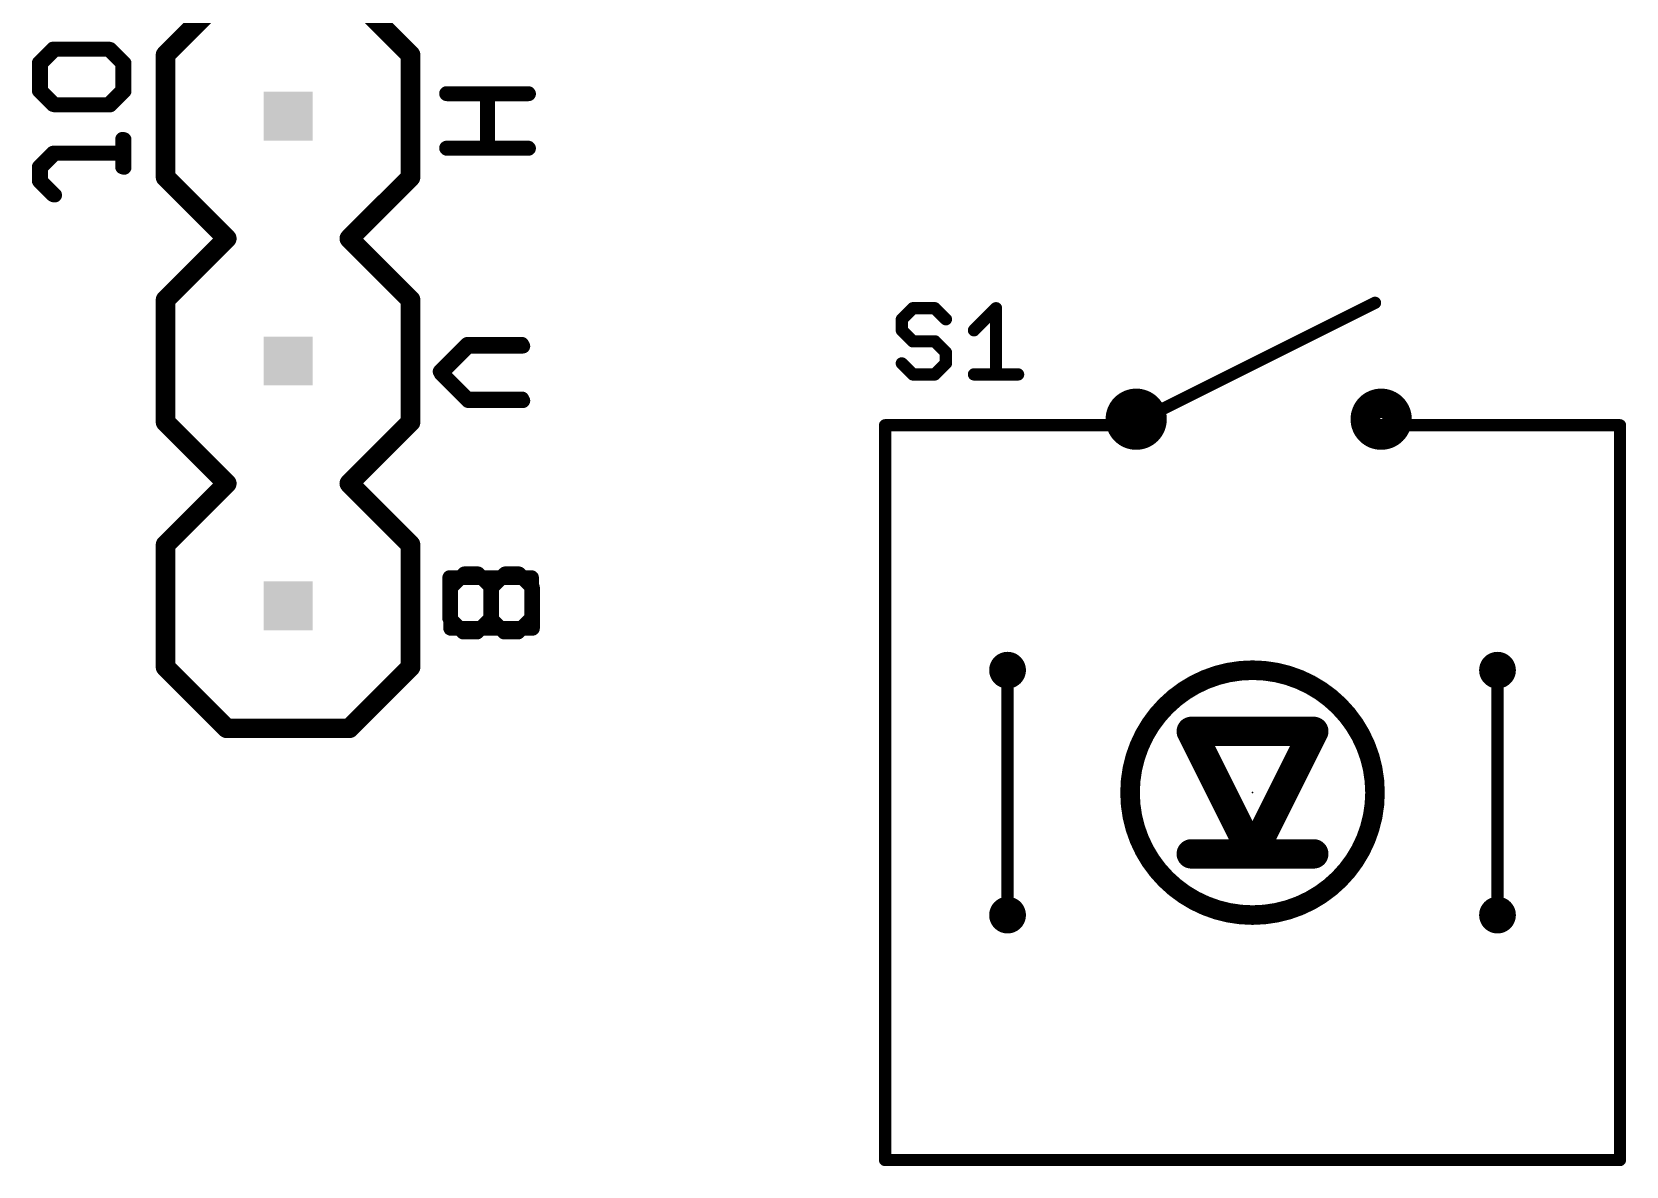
# Model space of a CAD drawing. Extents: x 0 to 100, y 1 to 103.
# Drawn here: x 0.34 to 16.87, y 71.13 to 82.89 of the extents above; entities that cross this region are included whole.
import ezdxf

# ---------------------------------------------------------------- set-up
doc = ezdxf.new("R2010")
doc.units = 0
for name, color, linetype in [('21', 253, 'CONTINUOUS'), ('22', 253, 'CONTINUOUS'), ('23', 7, 'CONTINUOUS'), ('25', 253, 'CONTINUOUS'), ('26', 253, 'CONTINUOUS'), ('27', 253, 'CONTINUOUS'), ('28', 253, 'CONTINUOUS'), ('52', 253, 'CONTINUOUS')]:
    doc.layers.add(name, color=color, linetype=linetype)

# ---------------------------------------------------------------- blocks, each defined once
blk = doc.blocks.new('RECT')
blk.add_solid([(-0.5, -0.5), (0.5, -0.5), (-0.5, 0.5), (0.5, 0.5)])

msp = doc.modelspace()

# ---------------------------------------------------------------- linework, layer by layer
at = {"layer": '21'}
for points, const_width in [([(11.73, 78.81), (14.27, 80.08)], 0.127), ([(9.19, 78.81), (9.19, 71.19)], 0.127), ([(9.19, 78.81), (11.73, 78.81)], 0.127), ([(14.27, 78.81), (16.81, 78.81)], 0.127), ([(16.81, 71.19), (16.81, 78.81)], 0.127), ([(10.46, 76.27), (10.46, 73.73)], 0.127), ([(15.54, 76.27), (15.54, 73.73)], 0.127), ([(13.635, 75.635), (12.365, 75.635)], 0.3048), ([(12.365, 75.635), (13, 74.365)], 0.3048), ([(13, 74.365), (13.635, 75.635)], 0.3048), ([(13, 74.365), (12.365, 74.365)], 0.3048), ([(13.635, 74.365), (13, 74.365)], 0.3048), ([(16.81, 71.19), (9.19, 71.19)], 0.127)]:
    msp.add_lwpolyline(points, dxfattribs=dict(at, const_width=const_width))
for points, const_width in [([(14.2842, 80.0516, 1), (14.2558, 80.1084)], 0.0635), ([(11.794, 78.7206, 1), (11.794, 79.0254, 1), (11.794, 78.7206)], 0.3302), ([(14.334, 78.7206, 1), (14.334, 79.0254, 1), (14.334, 78.7206)], 0.3302), ([(9.19, 78.8418, 1), (9.19, 78.7782)], 0.0635), ([(9.2218, 78.81, 1), (9.1583, 78.81)], 0.0635), ([(11.7158, 78.8384, 1), (11.7442, 78.7816)], 0.0635), ([(11.73, 78.7782, 1), (11.73, 78.8418)], 0.0635), ([(14.27, 78.8418, 1), (14.27, 78.7782)], 0.0635), ([(16.8418, 78.81, 1), (16.7783, 78.81)], 0.0635), ([(16.81, 78.7782, 1), (16.81, 78.8418)], 0.0635), ([(10.46, 76.143, 1), (10.46, 76.397, 1), (10.46, 76.143)], 0.127), ([(13, 73.73, 1), (13, 76.27, 1), (13, 73.73)], 0.2032), ([(15.54, 76.143, 1), (15.54, 76.397, 1), (15.54, 76.143)], 0.127), ([(10.4918, 76.27, 1), (10.4283, 76.27)], 0.0635), ([(15.5718, 76.27, 1), (15.5083, 76.27)], 0.0635), ([(12.365, 75.7112, 1), (12.365, 75.5588)], 0.1524), ([(12.4332, 75.6691, 1), (12.2968, 75.6009)], 0.1524), ([(13.7032, 75.6009, 1), (13.5668, 75.6691)], 0.1524), ([(13.635, 75.5588, 1), (13.635, 75.7112)], 0.1524), ([(12.365, 74.4412, 1), (12.365, 74.2888)], 0.1524), ([(13, 74.4412, 1), (13, 74.2888)], 0.1524), ([(12.9318, 74.3991, 1), (13.0682, 74.3309)], 0.1524), ([(12.9318, 74.3309, 1), (13.0682, 74.3991)], 0.1524), ([(13, 74.2888, 1), (13, 74.4412)], 0.1524), ([(13.635, 74.2888, 1), (13.635, 74.4412)], 0.1524), ([(10.46, 73.603, 1), (10.46, 73.857, 1), (10.46, 73.603)], 0.127), ([(15.54, 73.603, 1), (15.54, 73.857, 1), (15.54, 73.603)], 0.127), ([(10.4283, 73.73, 1), (10.4918, 73.73)], 0.0635), ([(15.5083, 73.73, 1), (15.5718, 73.73)], 0.0635), ([(9.19, 71.2218, 1), (9.19, 71.1582)], 0.0635), ([(16.81, 71.1582, 1), (16.81, 71.2218)], 0.0635), ([(9.1583, 71.19, 1), (9.2218, 71.19)], 0.0635), ([(16.7783, 71.19, 1), (16.8418, 71.19)], 0.0635)]:
    msp.add_lwpolyline(points, format="xyb", dxfattribs=dict(at, const_width=const_width))
at = {"layer": '22', "const_width": 0.2032}
for points in [[(2.365, 83.2866), (1.73, 82.6516)], [(4.27, 82.6516), (3.635, 83.2866)], [(1.73, 82.6516), (1.73, 81.3816)], [(4.27, 81.3816), (4.27, 82.6516)], [(1.73, 81.3816), (2.365, 80.7466)], [(3.635, 80.7466), (4.27, 81.3816)], [(1.73, 80.1116), (2.365, 80.7466)], [(3.635, 80.7466), (4.27, 80.1116)], [(1.73, 80.1116), (1.73, 78.8416)], [(4.27, 78.8416), (4.27, 80.1116)], [(1.73, 78.8416), (2.365, 78.2066)], [(3.635, 78.2066), (4.27, 78.8416)], [(2.365, 78.2066), (1.73, 77.5716)], [(4.27, 77.5716), (3.635, 78.2066)], [(1.73, 77.5716), (1.73, 76.3016)], [(4.27, 76.3016), (4.27, 77.5716)], [(1.73, 76.3016), (2.365, 75.6666)], [(3.635, 75.6666), (4.27, 76.3016)], [(2.365, 75.6666), (3.635, 75.6666)]]:
    msp.add_lwpolyline(points, dxfattribs=at)
at = {"layer": '22', "const_width": 0.1016}
for points in [[(1.7808, 82.6516, 1), (1.6792, 82.6516)], [(1.6941, 82.6875, 1), (1.7659, 82.6157)], [(4.3208, 82.6516, 1), (4.2192, 82.6516)], [(4.2341, 82.6157, 1), (4.3059, 82.6875)], [(1.7659, 81.4175, 1), (1.6941, 81.3457)], [(1.6792, 81.3816, 1), (1.7808, 81.3816)], [(4.2192, 81.3816, 1), (4.3208, 81.3816)], [(4.3059, 81.3457, 1), (4.2341, 81.4175)], [(2.4009, 80.7107, 1), (2.3291, 80.7825)], [(2.3291, 80.7107, 1), (2.4009, 80.7825)], [(3.6709, 80.7825, 1), (3.5991, 80.7107)], [(3.5991, 80.7825, 1), (3.6709, 80.7107)], [(1.7808, 80.1116, 1), (1.6792, 80.1116)], [(1.6941, 80.1475, 1), (1.7659, 80.0757)], [(4.3208, 80.1116, 1), (4.2192, 80.1116)], [(4.2341, 80.0757, 1), (4.3059, 80.1475)], [(1.7659, 78.8775, 1), (1.6941, 78.8057)], [(1.6792, 78.8416, 1), (1.7808, 78.8416)], [(4.2192, 78.8416, 1), (4.3208, 78.8416)], [(4.3059, 78.8057, 1), (4.2341, 78.8775)], [(2.4009, 78.1707, 1), (2.3291, 78.2425)], [(2.3291, 78.1707, 1), (2.4009, 78.2425)], [(3.6709, 78.2425, 1), (3.5991, 78.1707)], [(3.5991, 78.2425, 1), (3.6709, 78.1707)], [(1.7808, 77.5716, 1), (1.6792, 77.5716)], [(1.6941, 77.6075, 1), (1.7659, 77.5357)], [(4.3208, 77.5716, 1), (4.2192, 77.5716)], [(4.2341, 77.5357, 1), (4.3059, 77.6075)], [(1.7659, 76.3375, 1), (1.6941, 76.2657)], [(4.3059, 76.2657, 1), (4.2341, 76.3375)], [(1.6792, 76.3016, 1), (1.7808, 76.3016)], [(4.2192, 76.3016, 1), (4.3208, 76.3016)], [(2.365, 75.7174, 1), (2.365, 75.6158)], [(2.3291, 75.6307, 1), (2.4009, 75.7025)], [(3.5991, 75.7025, 1), (3.6709, 75.6307)], [(3.635, 75.6158, 1), (3.635, 75.7174)]]:
    msp.add_lwpolyline(points, format="xyb", dxfattribs=at)
at = {"layer": '23'}
msp.add_point((13, 75), dxfattribs=at)
at = {"layer": '25', "const_width": 0.127}
for points in [[(9.4779, 80.0239), (9.3635, 79.9095)], [(9.7067, 80.0239), (9.4779, 80.0239)], [(9.8211, 79.9095), (9.7067, 80.0239)], [(10.1119, 79.7951), (10.3407, 80.0239)], [(10.3407, 80.0239), (10.3407, 79.3375)], [(9.3635, 79.9095), (9.3635, 79.7951)], [(9.3635, 79.7951), (9.4779, 79.6807)], [(9.4779, 79.6807), (9.7067, 79.6807)], [(9.7067, 79.6807), (9.8211, 79.5663)], [(9.4779, 79.3375), (9.3635, 79.4519)], [(9.8211, 79.4519), (9.7067, 79.3375)], [(9.8211, 79.5663), (9.8211, 79.4519)], [(9.7067, 79.3375), (9.4779, 79.3375)], [(10.1119, 79.3375), (10.5695, 79.3375)]]:
    msp.add_lwpolyline(points, dxfattribs=at)
at = {"layer": '25', "const_width": 0.0635}
for points in [[(9.4779, 80.0556, 1), (9.4779, 79.9921)], [(9.5003, 80.0014, 1), (9.4554, 80.0463)], [(9.7291, 80.0463, 1), (9.6842, 80.0014)], [(9.7067, 79.9921, 1), (9.7067, 80.0556)], [(10.3725, 80.0239, 1), (10.309, 80.0239)], [(10.3632, 80.0014, 1), (10.3183, 80.0463)], [(9.3953, 79.9095, 1), (9.3317, 79.9095)], [(9.341, 79.9319, 1), (9.386, 79.887)], [(9.386, 79.8175, 1), (9.341, 79.7726)], [(9.7986, 79.887, 1), (9.8435, 79.9319)], [(10.0895, 79.8175, 1), (10.1344, 79.7726)], [(9.3317, 79.7951, 1), (9.3953, 79.7951)], [(9.4779, 79.7124, 1), (9.4779, 79.6489)], [(9.4554, 79.6582, 1), (9.5003, 79.7031)], [(9.7291, 79.7031, 1), (9.6842, 79.6582)], [(9.7067, 79.6489, 1), (9.7067, 79.7124)], [(9.386, 79.4743, 1), (9.341, 79.4294)], [(9.8528, 79.5663, 1), (9.7893, 79.5663)], [(9.7986, 79.5438, 1), (9.8435, 79.5887)], [(9.8435, 79.4294, 1), (9.7986, 79.4743)], [(9.4779, 79.3693, 1), (9.4779, 79.3058)], [(9.4554, 79.315, 1), (9.5003, 79.36)], [(9.6842, 79.36, 1), (9.7291, 79.315)], [(9.7067, 79.3058, 1), (9.7067, 79.3693)], [(9.7893, 79.4519, 1), (9.8528, 79.4519)], [(10.1119, 79.3693, 1), (10.1119, 79.3058)], [(10.309, 79.3375, 1), (10.3725, 79.3375)], [(10.5695, 79.3058, 1), (10.5695, 79.3693)]]:
    msp.add_lwpolyline(points, format="xyb", dxfattribs=at)
at = {"layer": '26', "const_width": 0.1524}
for points in [[(0.4362, 82.5644), (0.5803, 82.7085)], [(0.5803, 82.7085), (1.1565, 82.7085)], [(1.1565, 82.7085), (1.3005, 82.5644)], [(0.4362, 82.2763), (0.4362, 82.5644)], [(1.3005, 82.5644), (1.3005, 82.2763)], [(0.5803, 82.1322), (0.4362, 82.2763)], [(1.3005, 82.2763), (1.1565, 82.1322)], [(1.1565, 82.1322), (0.5803, 82.1322)], [(1.3005, 81.4848), (1.3005, 81.7729)], [(0.4362, 81.4848), (0.5803, 81.6289)], [(0.5803, 81.6289), (1.3005, 81.6289)], [(0.4362, 81.3408), (0.4362, 81.4848)], [(0.5803, 81.1967), (0.4362, 81.3408)]]:
    msp.add_lwpolyline(points, dxfattribs=at)
at = {"layer": '26', "const_width": 0.0762}
for points in [[(0.5803, 82.7466, 1), (0.5803, 82.6704)], [(0.6072, 82.6815, 1), (0.5533, 82.7354)], [(1.1834, 82.7354, 1), (1.1295, 82.6815)], [(1.1565, 82.6704, 1), (1.1565, 82.7466)], [(0.4743, 82.5644, 1), (0.3981, 82.5644)], [(0.4093, 82.5914, 1), (0.4631, 82.5375)], [(1.3386, 82.5644, 1), (1.2624, 82.5644)], [(1.2736, 82.5375, 1), (1.3275, 82.5914)], [(0.4631, 82.3032, 1), (0.4093, 82.2494)], [(1.3275, 82.2494, 1), (1.2736, 82.3032)], [(0.3981, 82.2763, 1), (0.4743, 82.2763)], [(0.5803, 82.1703, 1), (0.5803, 82.0941)], [(0.5533, 82.1053, 1), (0.6072, 82.1592)], [(1.1295, 82.1592, 1), (1.1834, 82.1053)], [(1.1565, 82.0941, 1), (1.1565, 82.1703)], [(1.2624, 82.2763, 1), (1.3386, 82.2763)], [(1.3386, 81.7729, 1), (1.2624, 81.7729)], [(0.5803, 81.667, 1), (0.5803, 81.5908)], [(0.6072, 81.6019, 1), (0.5533, 81.6558)], [(1.3005, 81.5908, 1), (1.3005, 81.667)], [(0.4743, 81.4848, 1), (0.3981, 81.4848)], [(0.4093, 81.5118, 1), (0.4631, 81.4579)], [(1.2624, 81.4848, 1), (1.3386, 81.4848)], [(0.4631, 81.3677, 1), (0.4093, 81.3138)], [(0.3981, 81.3408, 1), (0.4743, 81.3408)], [(0.5533, 81.1698, 1), (0.6072, 81.2237)]]:
    msp.add_lwpolyline(points, format="xyb", dxfattribs=at)
at = {"layer": '27', "const_width": 0.1524}
for points in [[(4.6455, 82.2476), (5.4938, 82.2476)], [(5.0696, 81.682), (5.0696, 82.2476)], [(5.4938, 81.682), (4.6455, 81.682)], [(4.869, 79.6304), (4.5862, 79.3476)], [(5.4345, 79.6304), (4.869, 79.6304)], [(4.5862, 79.3476), (4.869, 79.0649)], [(4.869, 79.0649), (5.4345, 79.0649)], [(4.6762, 77.2304), (5.5245, 77.2304)], [(4.6762, 76.8062), (4.6762, 77.2304)], [(5.1004, 77.2304), (5.1004, 76.8062)], [(5.5245, 77.2304), (5.5245, 76.8062)], [(4.8176, 76.6649), (4.6762, 76.8062)], [(5.1004, 76.8062), (4.959, 76.6649)], [(5.2418, 76.6649), (5.1004, 76.8062)], [(5.5245, 76.8062), (5.3831, 76.6649)], [(4.959, 76.6649), (4.8176, 76.6649)], [(5.3831, 76.6649), (5.2418, 76.6649)]]:
    msp.add_lwpolyline(points, dxfattribs=at)
at = {"layer": '27', "const_width": 0.0762}
for points in [[(4.6455, 82.2857, 1), (4.6455, 82.2095)], [(5.1077, 82.2476, 1), (5.0315, 82.2476)], [(5.4938, 82.2095, 1), (5.4938, 82.2857)], [(4.6455, 81.7201, 1), (4.6455, 81.6439)], [(5.0315, 81.682, 1), (5.1077, 81.682)], [(5.4938, 81.6439, 1), (5.4938, 81.7201)], [(4.869, 79.6685, 1), (4.869, 79.5923)], [(4.8959, 79.6035, 1), (4.842, 79.6573)], [(5.4345, 79.5923, 1), (5.4345, 79.6685)], [(4.6131, 79.3746, 1), (4.5593, 79.3207)], [(4.5593, 79.3746, 1), (4.6131, 79.3207)], [(4.869, 79.103, 1), (4.869, 79.0268)], [(4.842, 79.0379, 1), (4.8959, 79.0918)], [(5.4345, 79.0268, 1), (5.4345, 79.103)], [(4.6762, 77.2685, 1), (4.6762, 77.1923)], [(4.7143, 77.2304, 1), (4.6381, 77.2304)], [(5.1385, 77.2304, 1), (5.0623, 77.2304)], [(5.5626, 77.2304, 1), (5.4864, 77.2304)], [(5.5245, 77.1923, 1), (5.5245, 77.2685)], [(4.7031, 76.8332, 1), (4.6493, 76.7793)], [(5.1273, 76.8332, 1), (5.0734, 76.7793)], [(5.1273, 76.7793, 1), (5.0734, 76.8332)], [(5.5515, 76.7793, 1), (5.4976, 76.8332)], [(4.6381, 76.8062, 1), (4.7143, 76.8062)], [(4.8176, 76.703, 1), (4.8176, 76.6268)], [(4.7906, 76.6379, 1), (4.8445, 76.6918)], [(4.932, 76.6918, 1), (4.9859, 76.6379)], [(4.959, 76.6268, 1), (4.959, 76.703)], [(5.0623, 76.8062, 1), (5.1385, 76.8062)], [(5.2418, 76.703, 1), (5.2418, 76.6268)], [(5.2148, 76.6379, 1), (5.2687, 76.6918)], [(5.3562, 76.6918, 1), (5.4101, 76.6379)], [(5.3831, 76.6268, 1), (5.3831, 76.703)], [(5.4864, 76.8062, 1), (5.5626, 76.8062)]]:
    msp.add_lwpolyline(points, format="xyb", dxfattribs=at)
at = {"layer": '28', "const_width": 0.1524}
for points in [[(0.4202, 82.5684), (0.5643, 82.7125)], [(0.5643, 82.7125), (1.1405, 82.7125)], [(1.1405, 82.7125), (1.2845, 82.5684)], [(0.4202, 82.2803), (0.4202, 82.5684)], [(1.2845, 82.5684), (1.2845, 82.2803)], [(0.5643, 82.1362), (0.4202, 82.2803)], [(1.2845, 82.2803), (1.1405, 82.1362)], [(5.4915, 82.2506), (4.6432, 82.2506)], [(5.0674, 81.685), (5.0674, 82.2506)], [(1.1405, 82.1362), (0.5643, 82.1362)], [(1.2845, 81.4888), (1.2845, 81.7769)], [(0.4202, 81.4888), (0.5643, 81.6329)], [(0.5643, 81.6329), (1.2845, 81.6329)], [(4.6432, 81.685), (5.4915, 81.685)], [(0.4202, 81.3448), (0.4202, 81.4888)], [(0.5643, 81.2007), (0.4202, 81.3448)], [(4.5762, 79.3668), (4.859, 79.6496)], [(4.859, 79.6496), (5.4245, 79.6496)], [(4.859, 79.084), (4.5762, 79.3668)], [(5.4245, 79.084), (4.859, 79.084)], [(4.8276, 77.2696), (4.6862, 77.1282)], [(4.6862, 77.1282), (4.6862, 76.704)], [(4.969, 77.2696), (4.8276, 77.2696)], [(5.1104, 77.1282), (4.969, 77.2696)], [(5.2518, 77.2696), (5.1104, 77.1282)], [(5.1104, 76.704), (5.1104, 77.1282)], [(5.3931, 77.2696), (5.2518, 77.2696)], [(5.5345, 77.1282), (5.3931, 77.2696)], [(5.5345, 76.704), (5.5345, 77.1282)], [(4.6862, 76.704), (5.5345, 76.704)]]:
    msp.add_lwpolyline(points, dxfattribs=at)
at = {"layer": '28', "const_width": 0.0762}
for points in [[(0.5643, 82.7506, 1), (0.5643, 82.6744)], [(0.5912, 82.6855, 1), (0.5373, 82.7394)], [(1.1674, 82.7394, 1), (1.1135, 82.6855)], [(1.1405, 82.6744, 1), (1.1405, 82.7506)], [(0.4583, 82.5684, 1), (0.3821, 82.5684)], [(0.3933, 82.5954, 1), (0.4471, 82.5415)], [(1.3226, 82.5684, 1), (1.2464, 82.5684)], [(1.2576, 82.5415, 1), (1.3115, 82.5954)], [(0.3821, 82.2803, 1), (0.4583, 82.2803)], [(0.4471, 82.3072, 1), (0.3933, 82.2534)], [(1.2464, 82.2803, 1), (1.3226, 82.2803)], [(1.3115, 82.2534, 1), (1.2576, 82.3072)], [(4.6432, 82.2887, 1), (4.6432, 82.2125)], [(5.1055, 82.2506, 1), (5.0293, 82.2506)], [(5.4915, 82.2125, 1), (5.4915, 82.2887)], [(0.5643, 82.1743, 1), (0.5643, 82.0981)], [(0.5373, 82.1093, 1), (0.5912, 82.1632)], [(1.1135, 82.1632, 1), (1.1674, 82.1093)], [(1.1405, 82.0981, 1), (1.1405, 82.1743)], [(1.3226, 81.7769, 1), (1.2464, 81.7769)], [(0.5643, 81.671, 1), (0.5643, 81.5948)], [(0.5912, 81.6059, 1), (0.5373, 81.6598)], [(1.2845, 81.5948, 1), (1.2845, 81.671)], [(4.6432, 81.7231, 1), (4.6432, 81.6469)], [(5.0293, 81.685, 1), (5.1055, 81.685)], [(5.4915, 81.6469, 1), (5.4915, 81.7231)], [(0.4583, 81.4888, 1), (0.3821, 81.4888)], [(0.3933, 81.5158, 1), (0.4471, 81.4619)], [(1.2464, 81.4888, 1), (1.3226, 81.4888)], [(0.4471, 81.3717, 1), (0.3933, 81.3178)], [(0.3821, 81.3448, 1), (0.4583, 81.3448)], [(0.5373, 81.1738, 1), (0.5912, 81.2277)], [(4.859, 79.6877, 1), (4.859, 79.6115)], [(4.8859, 79.6226, 1), (4.832, 79.6765)], [(5.4245, 79.6115, 1), (5.4245, 79.6877)], [(4.6031, 79.3937, 1), (4.5493, 79.3398)], [(4.5493, 79.3937, 1), (4.6031, 79.3398)], [(4.859, 79.1221, 1), (4.859, 79.0459)], [(4.832, 79.0571, 1), (4.8859, 79.111)], [(5.4245, 79.0459, 1), (5.4245, 79.1221)], [(4.7243, 77.1282, 1), (4.6481, 77.1282)], [(4.6593, 77.1551, 1), (4.7131, 77.1012)], [(4.8276, 77.3077, 1), (4.8276, 77.2315)], [(4.8545, 77.2426, 1), (4.8006, 77.2965)], [(4.9959, 77.2965, 1), (4.942, 77.2426)], [(4.969, 77.2315, 1), (4.969, 77.3077)], [(5.0834, 77.1551, 1), (5.1373, 77.1012)], [(5.1485, 77.1282, 1), (5.0723, 77.1282)], [(5.0834, 77.1012, 1), (5.1373, 77.1551)], [(5.2518, 77.3077, 1), (5.2518, 77.2315)], [(5.2787, 77.2426, 1), (5.2248, 77.2965)], [(5.4201, 77.2965, 1), (5.3662, 77.2426)], [(5.3931, 77.2315, 1), (5.3931, 77.3077)], [(5.5726, 77.1282, 1), (5.4964, 77.1282)], [(5.5076, 77.1012, 1), (5.5615, 77.1551)], [(4.6862, 76.7421, 1), (4.6862, 76.6659)], [(4.6481, 76.704, 1), (4.7243, 76.704)], [(5.0723, 76.704, 1), (5.1485, 76.704)], [(5.4964, 76.704, 1), (5.5726, 76.704)], [(5.5345, 76.6659, 1), (5.5345, 76.7421)]]:
    msp.add_lwpolyline(points, format="xyb", dxfattribs=at)

# ---------------------------------------------------------------- block references
at = {"layer": '52', "xscale": 0.508, "yscale": 0.508, "rotation": 270}
for p in [(3, 82.0166), (3, 79.4766), (3, 76.9366)]:
    msp.add_blockref('RECT', p, dxfattribs=at)

doc.saveas('drawing.dxf')
